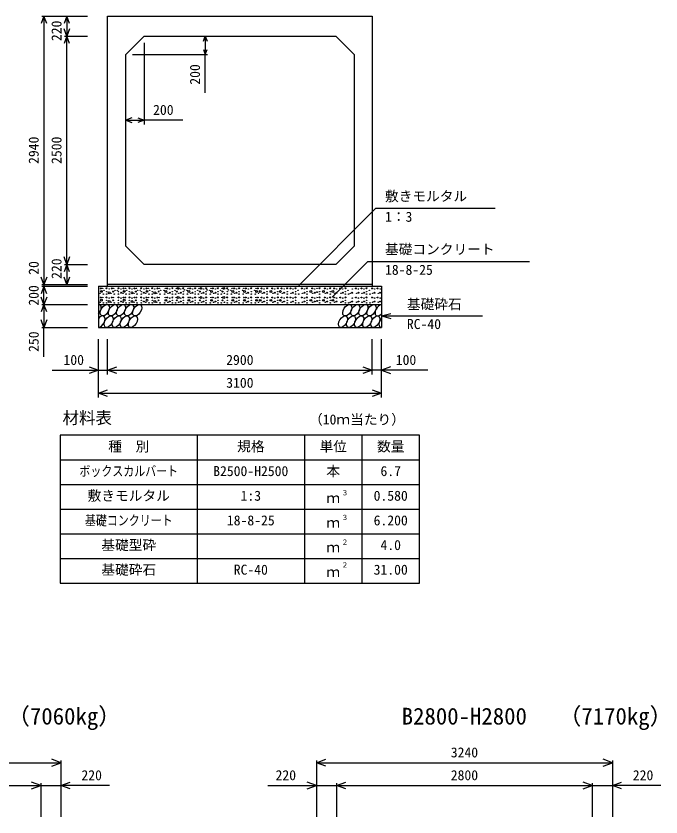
# Model space of a CAD drawing. Units: millimetres, scale not verified. Extents: x -100800 to 100800, y -35640 to 35640.
# Drawn here: x 81087 to 88152, y 268 to 9040 of the extents above; entities that cross this region are included whole.
import ezdxf
from ezdxf.enums import TextEntityAlignment as Align

# ---------------------------------------------------------------- set-up
doc = ezdxf.new("R2010")
doc.units = ezdxf.units.MM
doc.header["$LTSCALE"] = 120
for name, color, linetype, lineweight in [('0-0_DIM', 7, 'Continuous', 25), ('0-2_HATCH', 6, 'Continuous', 25), ('0-3_HYO', 3, 'Continuous', 25), ('0-4_HYO2', 4, 'Continuous', 25), ('0-5_OUTLINE', 3, 'Continuous', 25), ('0-7_TXT', 7, 'Continuous', 25)]:
    doc.layers.add(name, color=color, linetype=linetype, lineweight=lineweight)
doc.styles.add('ＭＳ ゴシック', font='')
doc.styles.get('ＭＳ ゴシック').set_extended_font_data('MS Gothic')

msp = doc.modelspace()

# ---------------------------------------------------------------- linework, layer by layer
at = {"layer": '0-0_DIM'}
for p, q in [((81369, 9040.3), (81869.1, 9040.3)), ((81393, 9040.3), (81393, 6100.3)), ((81643, 9040.3), (81643, 8820.3)), ((81619, 8820.3), (81869.1, 8820.3)), ((81643, 6320.3), (81643, 8820.3)), ((83159.5, 8820.3), (83159.5, 8620.3)), ((82489.1, 8748.3), (82489.1, 7851.7)), ((82361.1, 8620.3), (83183.5, 8620.3)), ((83159.5, 8199.5), (83159.5, 8620.3)), ((82289.1, 7899.7), (82489.1, 7899.7)), ((82913.2, 7899.7), (82489.1, 7899.7)), ((85029, 6934.2), (84184.9, 6090.2)), ((85029, 6934.2), (86334.7, 6934.2)), ((81619, 6320.3), (81869.1, 6320.3)), ((81643, 6320.3), (81643, 6100.3)), ((84941.3, 6353.1), (84548.5, 5960.3)), ((84941.3, 6353.1), (86710.3, 6353.1)), ((81369, 6100.3), (81869.1, 6100.3)), ((81369, 6080.3), (81869.1, 6080.3)), ((81393, 6100.3), (81393, 6080.3)), ((81393, 5880.3), (81393, 6080.3)), ((81369, 5880.3), (81869.1, 5880.3)), ((81393, 5880.3), (81393, 5630.3)), ((85089.1, 5755.3), (85193.4, 5783.3)), ((85089.1, 5755.3), (86198, 5755.3)), ((85089.1, 5755.3), (85193.4, 5727.3)), ((81369, 5630.3), (81869.1, 5630.3)), ((81393, 5308.2), (81393, 5630.3)), ((81989.1, 4863.1), (81989.1, 5502.7)), ((82089.1, 5113.1), (82089.1, 5502.7)), ((84989.1, 5113.1), (84989.1, 5502.7)), ((85089.1, 4863.1), (85089.1, 5502.7)), ((81481.1, 5161.1), (81989.1, 5161.1)), ((81989.1, 5161.1), (82089.1, 5161.1)), ((82089.1, 5161.1), (84989.1, 5161.1)), ((81989.1, 4911.1), (85089.1, 4911.1)), ((81579.1, 886.6), (81579.1, 268)), ((84379.1, 886.6), (84379.1, 268)), ((87619.1, 886.6), (87619.1, 268)), ((78339.1, 862.6), (81579.1, 862.6)), ((84379.1, 862.6), (87619.1, 862.6)), ((81359.1, 636.6), (81359.1, 268)), ((84599.1, 636.6), (84599.1, 268)), ((87399.1, 636.6), (87399.1, 268)), ((82111.8, 612.6), (81579.1, 612.6)), ((83846.4, 612.6), (84379.1, 612.6)), ((88151.8, 612.6), (87619.1, 612.6))]:
    msp.add_line(p, q, dxfattribs=at)
for points in [[(81422.6, 8959.1), (81393, 9040.3), (81363.5, 8959.1)], [(81672.6, 8959.1), (81643, 9040.3), (81613.5, 8959.1)], [(81672.6, 8901.5), (81643, 8820.3), (81613.5, 8901.5)], [(81672.6, 8739.1), (81643, 8820.3), (81613.5, 8739.1)], [(83139.8, 8766.2), (83159.5, 8820.3), (83179.2, 8766.2)], [(83139.8, 8674.4), (83159.5, 8620.3), (83179.2, 8674.4)], [(82356.8, 7924.3), (82289.1, 7899.7), (82356.8, 7875)], [(82421.4, 7924.3), (82489.1, 7899.7), (82421.4, 7875)], [(81672.6, 6401.5), (81643, 6320.3), (81613.5, 6401.5)], [(81672.6, 6239.1), (81643, 6320.3), (81613.5, 6239.1)], [(81422.6, 6181.5), (81393, 6100.3), (81363.5, 6181.5)], [(81672.6, 6181.5), (81643, 6100.3), (81613.5, 6181.5)], [(81422.6, 5999.1), (81393, 6080.3), (81363.5, 5999.1)], [(81422.6, 5961.5), (81393, 5880.3), (81363.5, 5961.5)], [(81422.6, 5799.1), (81393, 5880.3), (81363.5, 5799.1)], [(81422.6, 5711.5), (81393, 5630.3), (81363.5, 5711.5)], [(81887.6, 5198), (81989.1, 5161.1), (81887.6, 5124.1)], [(82190.6, 5124.1), (82089.1, 5161.1), (82190.6, 5198)], [(84887.6, 5198), (84989.1, 5161.1), (84887.6, 5124.1)], [(85190.6, 5198), (85089.1, 5161.1), (85190.6, 5124.1)], [(85597.1, 5161.1), (85089.1, 5161.1), (84989.1, 5161.1)], [(82090.6, 4874.1), (81989.1, 4911.1), (82090.6, 4948)], [(84987.6, 4948), (85089.1, 4911.1), (84987.6, 4874.1)], [(81477.6, 825.7), (81579.1, 862.6), (81477.6, 899.6)], [(84480.6, 825.7), (84379.1, 862.6), (84480.6, 899.6)], [(87517.6, 825.7), (87619.1, 862.6), (87517.6, 899.6)], [(81257.6, 575.7), (81359.1, 612.6), (81257.6, 649.6)], [(81680.6, 575.7), (81579.1, 612.6), (81680.6, 649.6)], [(84277.6, 575.7), (84379.1, 612.6), (84277.6, 649.6)], [(84700.6, 575.7), (84599.1, 612.6), (84700.6, 649.6)], [(87297.6, 575.7), (87399.1, 612.6), (87297.6, 649.6)], [(87720.6, 575.7), (87619.1, 612.6), (87720.6, 649.6)], [(78339.1, 612.6), (78559.1, 612.6), (81359.1, 612.6), (81579.1, 612.6)], [(84379.1, 612.6), (84599.1, 612.6), (87399.1, 612.6), (87619.1, 612.6)]]:
    msp.add_lwpolyline(points, dxfattribs=at)
at = {"layer": '0-2_HATCH'}
for centre, radius in [((82015.1, 6057.5), 5), ((82036.2, 6057.5), 2.5), ((82079.1, 6058.4), 5), ((82107.1, 6050.5), 2.5), ((82135.1, 6057.5), 5), ((82156.2, 6057.5), 2.5), ((82209.1, 6058.4), 5), ((82237.1, 6050.5), 2.5), ((82265.1, 6057.5), 5), ((82286.2, 6057.5), 2.5), ((82329.1, 6058.4), 5), ((82357.1, 6050.5), 2.5), ((82385.1, 6057.5), 5), ((82406.2, 6057.5), 2.5), ((82459.1, 6058.4), 5), ((82487.1, 6050.5), 2.5), ((82515.1, 6057.5), 5), ((82536.2, 6057.5), 2.5), ((82579.1, 6058.4), 5), ((82607.1, 6050.5), 2.5), ((82635.1, 6057.5), 5), ((82656.2, 6057.5), 2.5), ((82722, 6057.5), 2.5), ((82743.1, 6057.5), 5), ((82771.1, 6050.5), 2.5), ((82799.1, 6058.4), 5), ((82842, 6057.5), 2.5), ((82863.1, 6057.5), 10), ((82891.1, 6050.5), 2.5), ((82919.1, 6058.4), 5), ((82972, 6057.5), 2.5), ((82993.1, 6057.5), 5), ((83021.1, 6050.5), 2.5), ((83049.1, 6058.4), 5), ((83092, 6057.5), 2.5), ((83113.1, 6057.5), 10), ((83141.1, 6050.5), 2.5), ((83169.1, 6058.4), 5), ((83222, 6057.5), 2.5), ((83243.1, 6057.5), 5), ((83271.1, 6050.5), 2.5), ((83299.1, 6058.4), 5), ((83342, 6057.5), 2.5), ((83363.1, 6057.5), 10), ((83401, 6058.4), 5), ((83453.9, 6057.5), 2.5), ((83474.9, 6057.5), 5), ((83502.9, 6050.5), 2.5), ((83531, 6058.4), 5), ((83581.9, 6057.5), 2.5), ((83602.9, 6057.5), 5), ((83631, 6050.5), 2.5), ((83663.9, 6058.4), 5), ((83714.8, 6057.5), 2.5), ((83735.9, 6057.5), 5), ((83776.5, 6057.5), 5), ((83804.6, 6050.5), 2.5), ((83837.5, 6058.4), 5), ((83893.4, 6057.5), 5), ((83921.4, 6050.5), 2.5), ((83954.3, 6058.4), 5), ((83996.1, 6057.5), 5), ((84024.1, 6050.5), 2.5), ((84057, 6058.4), 5), ((84092.3, 6057.5), 5), ((84120.3, 6050.5), 2.5), ((84148.4, 6058.4), 5), ((84217.1, 6057.5), 5), ((84245.1, 6050.5), 2.5), ((84273.2, 6058.4), 5), ((84330.5, 6057.5), 5), ((84358.6, 6050.5), 2.5), ((84384.7, 6057.5), 2.5), ((84412, 6058.4), 5), ((84467.9, 6057.5), 5), ((84496, 6050.5), 2.5), ((84528.9, 6058.4), 5), ((84570.6, 6057.5), 5), ((84598.7, 6050.5), 2.5), ((84638.4, 6057.5), 5), ((84666.4, 6050.5), 2.5), ((84694.5, 6058.4), 5), ((84770.4, 6050.5), 2.5), ((84810.2, 6057.5), 5), ((84838.2, 6050.5), 2.5), ((84871.3, 6057.5), 5), ((84899.3, 6050.5), 2.5), ((84927.3, 6058.4), 5), ((84986.9, 6057.5), 5), ((85015, 6050.5), 2.5), ((85048, 6057.5), 5), ((85076.1, 6050.5), 2.5), ((82008.1, 6002.3), 2.5), ((82021.7, 6024.5), 10), ((82043.2, 5994.4), 2.5), ((82050.2, 6036.5), 2.5), ((82079.1, 6022.5), 2.5), ((82079.1, 5994.4), 2.5), ((82107.1, 6009.3), 10), ((82128.1, 6002.3), 2.5), ((82149.2, 6022.5), 5), ((82163.2, 5994.4), 2.5), ((82170.2, 6036.5), 2.5), ((82196.7, 6035.6), 2.5), ((82209.1, 6022.5), 2.5), ((82209.1, 5994.4), 2.5), ((82237.1, 6009.3), 5), ((82258.1, 6002.3), 2.5), ((82271.7, 6024.5), 10), ((82293.2, 5994.4), 2.5), ((82300.2, 6036.5), 2.5), ((82329.1, 6022.5), 2.5), ((82329.1, 5994.4), 2.5), ((82357.1, 6009.3), 10), ((82378.1, 6002.3), 2.5), ((82399.2, 6022.5), 5), ((82413.2, 5994.4), 2.5), ((82420.2, 6036.5), 2.5), ((82446.7, 6035.6), 2.5), ((82459.1, 6022.5), 2.5), ((82459.1, 5994.4), 2.5), ((82487.1, 6009.3), 5), ((82508.1, 6002.3), 2.5), ((82521.7, 6024.5), 10), ((82543.2, 5994.4), 2.5), ((82550.2, 6036.5), 2.5), ((82579.1, 6022.5), 2.5), ((82579.1, 5994.4), 2.5), ((82607.1, 6009.3), 10), ((82628.1, 6002.3), 2.5), ((82649.2, 6022.5), 5), ((82663.2, 5994.4), 2.5), ((82670.2, 6036.5), 2.5), ((82708, 6036.5), 2.5), ((82715, 5994.4), 2.5), ((82729, 6022.5), 10), ((82750.1, 6002.3), 2.5), ((82771.1, 6009.3), 5), ((82799.1, 6022.5), 2.5), ((82799.1, 5994.4), 2.5), ((82828, 6036.5), 2.5), ((82835, 5994.4), 2.5), ((82849, 6022.5), 5), ((82863.1, 5957.5), 10), ((82870.1, 6002.3), 2.5), ((82891.1, 6009.3), 5), ((82919.1, 6022.5), 2.5), ((82919.1, 5994.4), 2.5), ((82930.5, 6040.8), 2.5), ((82958, 6036.5), 2.5), ((82965, 5994.4), 2.5), ((82979, 6022.5), 10), ((83000.1, 6002.3), 2.5), ((83021.1, 6009.3), 5), ((83049.1, 6022.5), 2.5), ((83049.1, 5994.4), 2.5), ((83078, 6036.5), 2.5), ((83085, 5994.4), 2.5), ((83099, 6022.5), 5), ((83113.1, 5957.5), 10), ((83120.1, 6002.3), 2.5), ((83141.1, 6009.3), 5), ((83169.1, 6022.5), 2.5), ((83169.1, 5994.4), 2.5), ((83180.5, 6040.8), 2.5), ((83208, 6036.5), 2.5), ((83215, 5994.4), 2.5), ((83229, 6022.5), 10), ((83250.1, 6002.3), 2.5), ((83271.1, 6009.3), 5), ((83299.1, 6022.5), 2.5), ((83299.1, 5994.4), 2.5), ((83328, 6036.5), 2.5), ((83335, 5994.4), 2.5), ((83349, 6022.5), 5), ((83363.1, 5957.5), 10), ((83370.1, 6002.3), 2.5), ((83401, 6022.5), 2.5), ((83401, 5994.4), 2.5), ((83412.3, 6040.8), 2.5), ((83439.8, 6036.5), 2.5), ((83446.8, 5994.4), 2.5), ((83460.9, 6022.5), 10), ((83481.9, 6002.3), 2.5), ((83502.9, 6009.3), 5), ((83531, 6022.5), 2.5), ((83531, 5994.4), 2.5), ((83567.9, 6036.5), 2.5), ((83574.9, 5994.4), 2.5), ((83588.9, 6022.5), 10), ((83610, 6002.3), 2.5), ((83631, 6009.3), 5), ((83663.9, 6022.5), 2.5), ((83663.9, 5994.4), 2.5), ((83700.8, 6036.5), 2.5), ((83707.8, 5994.4), 2.5), ((83721.9, 6022.5), 10), ((83742.9, 6002.3), 2.5), ((83762.5, 6022.5), 10), ((83783.6, 6002.3), 2.5), ((83804.6, 6009.3), 5), ((83837.5, 6022.5), 2.5), ((83837.5, 5994.4), 2.5), ((83879.4, 6022.5), 10), ((83900.4, 6002.3), 2.5), ((83921.4, 6009.3), 5), ((83954.3, 6022.5), 2.5), ((83954.3, 5994.4), 2.5), ((83982.1, 6022.5), 10), ((84003.1, 6002.3), 2.5), ((84024.1, 6009.3), 5), ((84057, 6022.5), 2.5), ((84057, 5994.4), 2.5), ((84099.3, 6002.3), 2.5), ((84120.3, 6009.3), 5), ((84148.4, 6022.5), 2.5), ((84148.4, 5994.4), 2.5), ((84177.2, 6036.5), 2.5), ((84184.2, 5994.4), 2.5), ((84224.1, 6002.3), 2.5), ((84245.1, 6009.3), 5), ((84273.2, 6022.5), 2.5), ((84273.2, 5994.4), 2.5), ((84316.5, 6022.5), 10), ((84337.5, 6002.3), 2.5), ((84358.6, 6009.3), 5), ((84384.7, 6016.3), 5), ((84412, 6022.5), 2.5), ((84412, 5994.4), 2.5), ((84453.9, 6022.5), 10), ((84475, 6002.3), 2.5), ((84496, 6009.3), 5), ((84528.9, 6022.5), 2.5), ((84528.9, 5994.4), 2.5), ((84556.6, 6022.5), 10), ((84577.6, 6002.3), 2.5), ((84598.7, 6009.3), 5), ((84645.4, 6002.3), 2.5), ((84666.4, 6009.3), 5), ((84694.5, 6022.5), 2.5), ((84694.5, 5994.4), 2.5), ((84723.4, 6036.5), 2.5), ((84730.4, 5994.4), 2.5), ((84749.4, 6002.3), 2.5), ((84770.4, 6009.3), 5), ((84817.2, 6002.3), 2.5), ((84838.2, 6009.3), 5), ((84878.3, 6002.3), 2.5), ((84899.3, 6009.3), 5), ((84927.3, 6022.5), 2.5), ((84927.3, 5994.4), 2.5), ((84956.2, 6036.5), 2.5), ((84963.2, 5994.4), 2.5), ((84994, 6002.3), 2.5), ((85015, 6009.3), 5), ((85055, 6002.3), 2.5), ((85076.1, 6009.3), 5), ((82008.1, 5906.2), 2.5), ((82015.1, 5957.5), 5), ((82021.7, 5928.4), 10), ((82036.2, 5957.5), 2.5), ((82043.2, 5898.4), 2.5), ((82079.1, 5958.4), 5), ((82079.1, 5926.4), 2.5), ((82079.1, 5898.4), 2.5), ((82107.1, 5913.2), 10), ((82107.1, 5950.5), 2.5), ((82128.1, 5906.2), 2.5), ((82135.1, 5957.5), 5), ((82149.2, 5926.4), 5), ((82156.2, 5957.5), 2.5), ((82163.2, 5898.4), 2.5), ((82209.1, 5958.4), 5), ((82209.1, 5926.4), 2.5), ((82209.1, 5898.4), 2.5), ((82237.1, 5913.2), 5), ((82237.1, 5950.5), 2.5), ((82258.1, 5906.2), 2.5), ((82265.1, 5957.5), 5), ((82271.7, 5928.4), 10), ((82286.2, 5957.5), 2.5), ((82293.2, 5898.4), 2.5), ((82329.1, 5958.4), 5), ((82329.1, 5926.4), 2.5), ((82329.1, 5898.4), 2.5), ((82357.1, 5913.2), 10), ((82357.1, 5950.5), 2.5), ((82378.1, 5906.2), 2.5), ((82385.1, 5957.5), 5), ((82399.2, 5926.4), 5), ((82406.2, 5957.5), 2.5), ((82413.2, 5898.4), 2.5), ((82459.1, 5958.4), 5), ((82459.1, 5926.4), 2.5), ((82459.1, 5898.4), 2.5), ((82487.1, 5913.2), 5), ((82487.1, 5950.5), 2.5), ((82508.1, 5906.2), 2.5), ((82515.1, 5957.5), 5), ((82521.7, 5928.4), 10), ((82536.2, 5957.5), 2.5), ((82543.2, 5898.4), 2.5), ((82579.1, 5958.4), 5), ((82579.1, 5926.4), 2.5), ((82579.1, 5898.4), 2.5), ((82607.1, 5913.2), 10), ((82607.1, 5950.5), 2.5), ((82628.1, 5906.2), 2.5), ((82635.1, 5957.5), 5), ((82649.2, 5926.4), 5), ((82656.2, 5957.5), 2.5), ((82663.2, 5898.4), 2.5), ((82715, 5898.4), 2.5), ((82729, 5926.4), 10), ((82722, 5957.5), 2.5), ((82743.1, 5957.5), 5), ((82750.1, 5906.2), 2.5), ((82771.1, 5913.2), 5), ((82771.1, 5950.5), 2.5), ((82799.1, 5958.4), 5), ((82799.1, 5926.4), 2.5), ((82799.1, 5898.4), 2.5), ((82835, 5898.4), 2.5), ((82842, 5957.5), 2.5), ((82849, 5926.4), 5), ((82870.1, 5906.2), 2.5), ((82891.1, 5913.2), 5), ((82891.1, 5950.5), 2.5), ((82919.1, 5958.4), 5), ((82919.1, 5926.4), 2.5), ((82919.1, 5898.4), 2.5), ((82965, 5898.4), 2.5), ((82979, 5926.4), 10), ((82972, 5957.5), 2.5), ((82993.1, 5957.5), 5), ((83000.1, 5906.2), 2.5), ((83021.1, 5913.2), 5), ((83021.1, 5950.5), 2.5), ((83049.1, 5958.4), 5), ((83049.1, 5926.4), 2.5), ((83049.1, 5898.4), 2.5), ((83085, 5898.4), 2.5), ((83092, 5957.5), 2.5), ((83099, 5926.4), 5), ((83120.1, 5906.2), 2.5), ((83141.1, 5913.2), 5), ((83141.1, 5950.5), 2.5), ((83169.1, 5958.4), 5), ((83169.1, 5926.4), 2.5), ((83169.1, 5898.4), 2.5), ((83215, 5898.4), 2.5), ((83229, 5926.4), 10), ((83222, 5957.5), 2.5), ((83243.1, 5957.5), 5), ((83250.1, 5906.2), 2.5), ((83271.1, 5913.2), 5), ((83271.1, 5950.5), 2.5), ((83299.1, 5958.4), 5), ((83299.1, 5926.4), 2.5), ((83299.1, 5898.4), 2.5), ((83335, 5898.4), 2.5), ((83342, 5957.5), 2.5), ((83349, 5926.4), 5), ((83370.1, 5906.2), 2.5), ((83401, 5958.4), 5), ((83401, 5926.4), 2.5), ((83401, 5898.4), 2.5), ((83446.8, 5898.4), 2.5), ((83460.9, 5926.4), 10), ((83453.9, 5957.5), 2.5), ((83474.9, 5957.5), 5), ((83481.9, 5906.2), 2.5), ((83502.9, 5913.2), 5), ((83502.9, 5950.5), 2.5), ((83531, 5958.4), 5), ((83531, 5926.4), 2.5), ((83531, 5898.4), 2.5), ((83574.9, 5898.4), 2.5), ((83588.9, 5926.4), 10), ((83581.9, 5957.5), 2.5), ((83602.9, 5957.5), 5), ((83610, 5906.2), 2.5), ((83631, 5913.2), 5), ((83631, 5950.5), 2.5), ((83663.9, 5958.4), 5), ((83663.9, 5926.4), 2.5), ((83663.9, 5898.4), 2.5), ((83707.8, 5898.4), 2.5), ((83721.9, 5926.4), 10), ((83714.8, 5957.5), 2.5), ((83735.9, 5957.5), 5), ((83742.9, 5906.2), 2.5), ((83762.5, 5926.4), 10), ((83776.5, 5957.5), 5), ((83783.6, 5906.2), 2.5), ((83804.6, 5913.2), 5), ((83804.6, 5950.5), 2.5), ((83837.5, 5958.4), 5), ((83837.5, 5926.4), 2.5), ((83837.5, 5898.4), 2.5), ((83879.4, 5926.4), 10), ((83893.4, 5957.5), 5), ((83900.4, 5906.2), 2.5), ((83921.4, 5913.2), 5), ((83921.4, 5950.5), 2.5), ((83954.3, 5958.4), 5), ((83954.3, 5926.4), 2.5), ((83954.3, 5898.4), 2.5), ((83982.1, 5926.4), 10), ((83996.1, 5957.5), 5), ((84003.1, 5906.2), 2.5), ((84024.1, 5913.2), 5), ((84024.1, 5950.5), 2.5), ((84057, 5958.4), 5), ((84057, 5926.4), 2.5), ((84057, 5898.4), 2.5), ((84092.3, 5957.5), 5), ((84099.3, 5906.2), 2.5), ((84120.3, 5913.2), 5), ((84120.3, 5950.5), 2.5), ((84148.4, 5958.4), 5), ((84148.4, 5926.4), 2.5), ((84148.4, 5898.4), 2.5), ((84184.2, 5898.4), 2.5), ((84217.1, 5957.5), 5), ((84224.1, 5906.2), 2.5), ((84245.1, 5913.2), 5), ((84245.1, 5950.5), 2.5), ((84273.2, 5958.4), 5), ((84273.2, 5926.4), 2.5), ((84273.2, 5898.4), 2.5), ((84316.5, 5926.4), 10), ((84330.5, 5957.5), 5), ((84337.5, 5906.2), 2.5), ((84358.6, 5913.2), 5), ((84358.6, 5950.5), 2.5), ((84384.7, 5920.2), 5), ((84384.7, 5957.5), 2.5), ((84412, 5958.4), 5), ((84412, 5926.4), 2.5), ((84412, 5898.4), 2.5), ((84453.9, 5926.4), 10), ((84467.9, 5957.5), 5), ((84475, 5906.2), 2.5), ((84496, 5913.2), 5), ((84496, 5950.5), 2.5), ((84528.9, 5958.4), 5), ((84528.9, 5926.4), 2.5), ((84528.9, 5898.4), 2.5), ((84556.6, 5926.4), 10), ((84570.6, 5957.5), 5), ((84577.6, 5906.2), 2.5), ((84598.7, 5913.2), 5), ((84598.7, 5950.5), 2.5), ((84638.4, 5957.5), 5), ((84645.4, 5906.2), 2.5), ((84666.4, 5913.2), 5), ((84666.4, 5950.5), 2.5), ((84694.5, 5958.4), 5), ((84694.5, 5926.4), 2.5), ((84694.5, 5898.4), 2.5), ((84730.4, 5898.4), 2.5), ((84749.4, 5906.2), 2.5), ((84770.4, 5913.2), 5), ((84770.4, 5950.5), 2.5), ((84810.2, 5957.5), 5), ((84817.2, 5906.2), 2.5), ((84838.2, 5913.2), 5), ((84838.2, 5950.5), 2.5), ((84871.3, 5957.5), 5), ((84878.3, 5906.2), 2.5), ((84899.3, 5913.2), 5), ((84899.3, 5950.5), 2.5), ((84927.3, 5958.4), 5), ((84927.3, 5926.4), 2.5), ((84927.3, 5898.4), 2.5), ((84963.2, 5898.4), 2.5), ((84986.9, 5957.5), 5), ((84994, 5906.2), 2.5), ((85015, 5913.2), 5), ((85015, 5950.5), 2.5), ((85048, 5957.5), 5), ((85055, 5906.2), 2.5), ((85076.1, 5913.2), 5), ((85076.1, 5950.5), 2.5)]:
    msp.add_circle(centre, radius, dxfattribs=at)
for centre, start_param, end_param in [((81970.8, 5817.8), 4.335544, 6.724593), ((85069.8, 5817.8), 0.419949, 4.357003), ((82012.3, 5692.8), 3.496422, 7.58605), ((85111.4, 5692.8), 1.28053, 3.496422)]:
    msp.add_ellipse(centre, major_axis=(36.4, 58.9), ratio=0.5792, start_param=start_param, end_param=end_param, dxfattribs=at)
for centre in [(82059.5, 5817.8), (82148.2, 5817.8), (82236.9, 5817.8), (82325.6, 5817.8), (82414.3, 5817.8), (84715, 5817.8), (84803.7, 5817.8), (84892.4, 5817.8), (84981.1, 5817.8), (82101, 5692.8), (82189.7, 5692.8), (82278.4, 5692.8), (82367.1, 5692.8), (84667.9, 5692.8), (84756.6, 5692.8), (84845.3, 5692.8), (84934, 5692.8), (85022.7, 5692.8)]:
    msp.add_ellipse(centre, major_axis=(36.4, 58.9), ratio=0.5792, dxfattribs=at)
at = {"layer": '0-3_HYO'}
for p, q in [((83071.6, 4448.6), (83071.6, 2828.6)), ((84246.6, 4448.6), (84246.6, 2828.6)), ((84876.6, 4448.6), (84876.6, 2828.6)), ((81571.6, 4178.6), (85506.6, 4178.6))]:
    msp.add_line(p, q, dxfattribs=at)
msp.add_lwpolyline([(81571.6, 2828.6), (85506.6, 2828.6), (85506.6, 4448.6), (81571.6, 4448.6)], close=True, dxfattribs=at)
at = {"layer": '0-4_HYO2'}
for p, q in [((81571.6, 3908.6), (85506.6, 3908.6)), ((81571.6, 3638.6), (85506.6, 3638.6)), ((81571.6, 3368.6), (85506.6, 3368.6)), ((81571.6, 3098.6), (85506.6, 3098.6))]:
    msp.add_line(p, q, dxfattribs=at)
at = {"layer": '0-5_OUTLINE'}
for p, q in [((82089.1, 6080.3), (82089.1, 9040.3)), ((82489.1, 8820.3), (82289.1, 8620.3)), ((82489.1, 8820.3), (84589.1, 8820.3)), ((84789.1, 8620.3), (84589.1, 8820.3)), ((82289.1, 6520.3), (82289.1, 8620.3)), ((84789.1, 8620.3), (84789.1, 6520.3)), ((82489.1, 6320.3), (82289.1, 6520.3)), ((84789.1, 6520.3), (84589.1, 6320.3)), ((84589.1, 6320.3), (82489.1, 6320.3)), ((81989.1, 6080.3), (81989.1, 5630.3)), ((81989.1, 6080.3), (85089.1, 6080.3)), ((84989.1, 6100.3), (82089.1, 6100.3)), ((85089.1, 6080.3), (85089.1, 5630.3)), ((81989.1, 5880.3), (85089.1, 5880.3)), ((81989.1, 5630.3), (85089.1, 5630.3))]:
    msp.add_line(p, q, dxfattribs=at)
msp.add_lwpolyline([(82089.1, 9040.3), (84989.1, 9040.3), (84989.1, 6080.3)], dxfattribs=at)

# ---------------------------------------------------------------- texts
at = {"layer": '0-0_DIM', "style": 'ＭＳ ゴシック'}
for s, p in [('220', (81618, 8765.6)), ('200', (83134.5, 8288)), ('2940', (81368, 7420.3)), ('2500', (81618, 7420.3)), ('20', (81368, 6206.2)), ('220', (81618, 6161.1)), ('200', (81368, 5867.8)), ('250', (81368, 5361.5))]:
    msp.add_text(s, height=110, rotation=90, dxfattribs=at).set_placement(p, align=Align.BOTTOM_LEFT)
for s, p in [('200', (82588.3, 7924.7)), ('敷きモルタル', (85128.6, 6979.2)), ('1：3', (85128.6, 6754)), ('基礎コンクリート', (85128.6, 6398)), ('18-8-25', (85128.6, 6172.9)), ('基礎砕石', (85368.3, 5796.5)), ('RC-40', (85368.3, 5578.9)), ('100', (81606.7, 5186.1)), ('2900', (83389.1, 5186.1)), ('100', (85246.5, 5186.1)), ('3100', (83389.1, 4936.1)), ('3240', (85849.1, 887.6)), ('220', (81803.4, 637.6)), ('220', (83929.8, 637.6)), ('2800', (85849.1, 637.6)), ('220', (87843.4, 637.6))]:
    msp.add_text(s, height=110, dxfattribs=at).set_placement(p, align=Align.BOTTOM_LEFT)
at = {"layer": '0-7_TXT', "style": 'ＭＳ ゴシック'}
for s, height, p in [('材料表', 132, (81596.6, 4533.6)), ('（10ｍ当たり）', 110, (84296.6, 4533.6)), ('種\u3000別', 110, (82096.6, 4238.6)), ('規格', 110, (83509.1, 4238.6)), ('単位', 110, (84411.6, 4238.6)), ('数量', 110, (85041.6, 4238.6)), ('本', 110, (84486.6, 3968.6)), ('B2500-H2500', 110, (83246.6, 3968.6)), ('6.7', 110, (85079.1, 3968.6)), ('敷きモルタル', 110, (81871.6, 3698.6)), ('1:3', 110, (83546.6, 3698.6)), ('ｍ', 110, (84486.6, 3673.6)), ('３', 55, (84650.5, 3774.5)), ('0.580', 110, (85004.1, 3698.6)), ('18-8-25', 110, (83396.6, 3428.6)), ('ｍ', 110, (84486.6, 3403.6)), ('３', 55, (84650.5, 3504.5)), ('6.200', 110, (85004.1, 3428.6)), ('基礎型砕', 110, (82021.6, 3158.6)), ('ｍ', 110, (84486.6, 3133.6)), ('２', 55, (84650.5, 3234.5)), ('4.0', 110, (85079.1, 3158.6)), ('基礎砕石', 110, (82021.6, 2888.6)), ('RC-40', 110, (83471.6, 2888.6)), ('２', 55, (84650.5, 2984.5)), ('31.00', 110, (85004.1, 2888.6)), ('ｍ', 110, (84486.6, 2863.6)), ('（7060kg）', 183.3, (80989.3, 1225.3)), ('（7170kg）', 183.3, (87029.3, 1225.3)), ('B2800-H2800', 183.3, (85311.6, 1225.3))]:
    msp.add_text(s, height=height, dxfattribs=at).set_placement(p, align=Align.BOTTOM_LEFT)
at = {"layer": '0-7_TXT', "style": 'ＭＳ ゴシック', "width": 0.8}
for s, p in [('ボックスカルバート', (81781.6, 3968.6)), ('基礎コンクリート', (81841.6, 3428.6))]:
    msp.add_text(s, height=110, dxfattribs=at).set_placement(p, align=Align.BOTTOM_LEFT)

doc.saveas('drawing.dxf')
